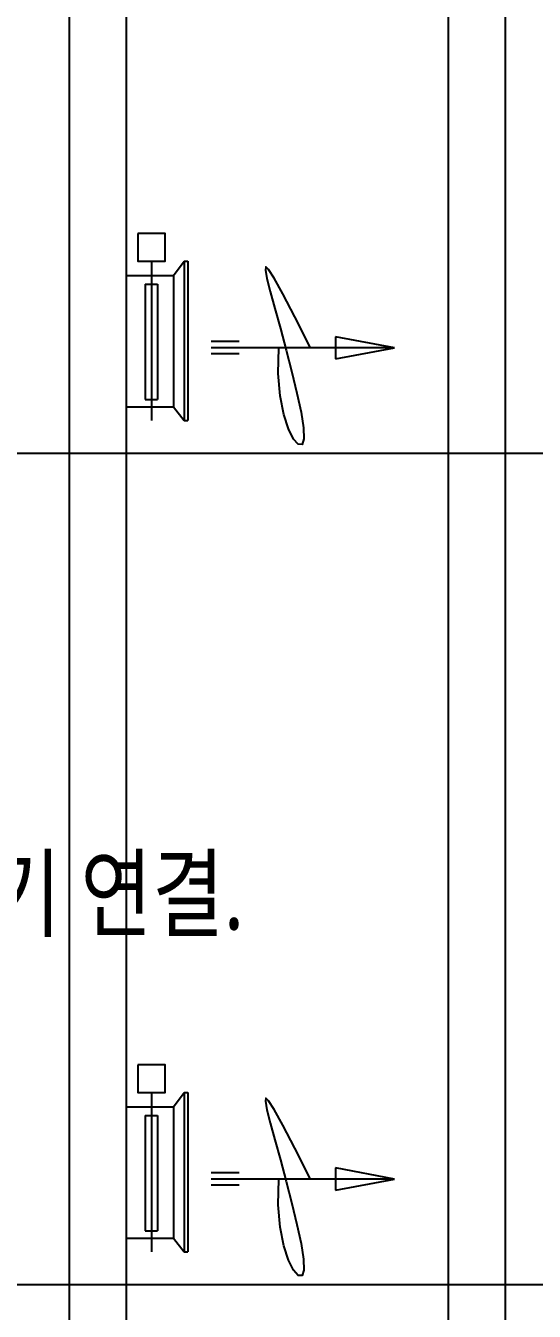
# Model space of a CAD drawing. Header units: millimetres. Extents: x 8533 to 164433, y 5768 to 115327.
# Drawn here: x 112851 to 114985, y 25303 to 30692 of the extents above; entities that cross this region are included whole.
import ezdxf
from ezdxf.enums import TextEntityAlignment as Align

# ---------------------------------------------------------------- set-up
doc = ezdxf.new("R2010")
doc.units = ezdxf.units.MM
doc.header["$LTSCALE"] = 250
for name, color, linetype in [('ARC', 8, 'Continuous'), ('FTEXT', 2, 'Continuous'), ('OUT', 4, 'Continuous'), ('p', 3, 'Continuous')]:
    doc.layers.add(name, color=color, linetype=linetype)
doc.styles.add('DM', font='')
doc.styles.get('DM').set_extended_font_data('Malgun Gothic')

msp = doc.modelspace()

# ---------------------------------------------------------------- linework, layer by layer
at = {"layer": 'ARC'}
for p, q in [((19210.6, 28899.9), (124753.7, 28899.9)), ((19210.6, 25415.1), (124753.6, 25415.1))]:
    msp.add_line(p, q, dxfattribs=at)
at = {"layer": 'OUT'}
for p, q in [((113379.2, 29705.1), (113379.2, 29036.9)), ((113471.4, 29645.3), (113516.1, 29705.1)), ((113516.1, 29705.1), (113531.7, 29705.1)), ((113516.1, 29705.1), (113516.1, 29036.9)), ((113531.7, 29705.1), (113531.7, 29036.9)), ((113275.1, 29645.3), (113471.4, 29645.3)), ((113471.4, 29645.3), (113471.4, 29094.1)), ((113353.2, 29608.9), (113353.2, 29125.3)), ((113353.2, 29608.9), (113405.2, 29608.9)), ((113405.2, 29608.9), (113405.2, 29125.3)), ((113353.2, 29125.3), (113405.2, 29125.3)), ((113275.1, 29094.1), (113471.4, 29094.1)), ((113471.4, 29094.1), (113516.1, 29036.9)), ((113516.1, 29036.9), (113531.7, 29036.9)), ((113379.2, 26220.3), (113379.2, 25552.1)), ((113471.4, 26160.5), (113516.1, 26220.3)), ((113516.1, 26220.3), (113516.1, 25552.1)), ((113516.1, 26220.3), (113531.7, 26220.3)), ((113531.7, 26220.3), (113531.7, 25552.1)), ((113275.1, 26160.5), (113471.4, 26160.5)), ((113471.4, 26160.5), (113471.4, 25609.3)), ((113353.2, 26124.1), (113353.2, 25640.5)), ((113353.2, 26124.1), (113405.2, 26124.1)), ((113405.2, 26124.1), (113405.2, 25640.5)), ((113275.1, 25609.3), (113471.4, 25609.3)), ((113353.2, 25640.5), (113405.2, 25640.5)), ((113471.4, 25609.3), (113516.1, 25552.1)), ((113516.1, 25552.1), (113531.7, 25552.1))]:
    msp.add_line(p, q, dxfattribs=at)
at = {"layer": 'OUT', "elevation": 0}
for points in [[(113321.4, 29820.6), (113321.4, 29705.1), (113437, 29705.1), (113437, 29820.6)], [(113321.4, 26335.8), (113321.4, 26220.3), (113437, 26220.3), (113437, 26335.8)]]:
    msp.add_lwpolyline(points, close=True, dxfattribs=at)
at = {"layer": 'p', "color": 4, "linetype": 'Continuous'}
for p, q in [((114625, 16846.5), (114625, 56600.5)), ((113275.1, 15017.4, 0), (113275.1, 47994.6))]:
    msp.add_line(p, q, dxfattribs=at)
at = {"layer": 'p', "color": 1}
for p, q in [((114865.3, 16846.5), (114865.3, 56363.6)), ((113034.8, 15017.4, 0), (113034.8, 47994.6)), ((113746.6, 29367.9), (113629.8, 29367.9)), ((114399.4, 29342), (113629.8, 29342)), ((113746.6, 29316.1), (113629.8, 29316.1)), ((113746.6, 25883.1), (113629.8, 25883.1)), ((114399.4, 25857.2), (113629.8, 25857.2)), ((113746.6, 25831.3), (113629.8, 25831.3))]:
    msp.add_line(p, q, dxfattribs=at)
at = {"layer": 'p', "color": 1, "linetype": 'Continuous'}
for p, q in [((114150.7, 29388.4), (114150.7, 29295.6)), ((114399.4, 29342), (114150.7, 29388.4)), ((114150.7, 29295.6), (114399.4, 29342)), ((114150.7, 25903.6), (114150.7, 25810.8)), ((114399.4, 25857.2), (114150.7, 25903.6)), ((114150.7, 25810.8), (114399.4, 25857.2))]:
    msp.add_line(p, q, dxfattribs=at)
at = {"layer": 'p', "color": 1}
for points in [[(114046, 29342), (113980.1, 29471.4), (113929.9, 29567.7), (113894, 29633.3), (113870.8, 29670.4), (113859.1, 29681.1), (113857.2, 29667.9), (113863.9, 29632.7), (113877.7, 29578), (113897, 29506.4), (113919.9, 29422.6), (113944.3, 29332), (113968.3, 29239.8), (113989.8, 29151.2), (114006.8, 29071.5), (114017.2, 29005.9), (114019, 28959.7), (114011, 28937), (113995.4, 28937.5), (113975.4, 28959.5), (113953.8, 29001.8), (113933.9, 29062.6), (113918.6, 29140.6), (113910.9, 29234.2), (113914.1, 29342)], [(114046, 25857.2), (113980.1, 25986.6), (113929.9, 26082.9), (113894, 26148.5), (113870.8, 26185.6), (113859.1, 26196.3), (113857.2, 26183.1), (113863.9, 26147.9), (113877.7, 26093.2), (113897, 26021.6), (113919.9, 25937.8), (113944.3, 25847.2), (113968.3, 25755), (113989.8, 25666.4), (114006.8, 25586.7), (114017.2, 25521.1), (114019, 25474.9), (114011, 25452.2), (113995.4, 25452.7), (113975.4, 25474.7), (113953.8, 25517), (113933.9, 25577.8), (113918.6, 25655.8), (113910.9, 25749.4), (113914.1, 25857.2)]]:
    msp.add_lwpolyline(points, dxfattribs=at)

# ---------------------------------------------------------------- texts
at = {"layer": 'FTEXT', "style": 'DM', "width": 0.8}
msp.add_text('중계기 연결.', height=300, dxfattribs=at).set_placement((112096.4, 27054.4), align=Align.MIDDLE_LEFT)

doc.saveas('drawing.dxf')
